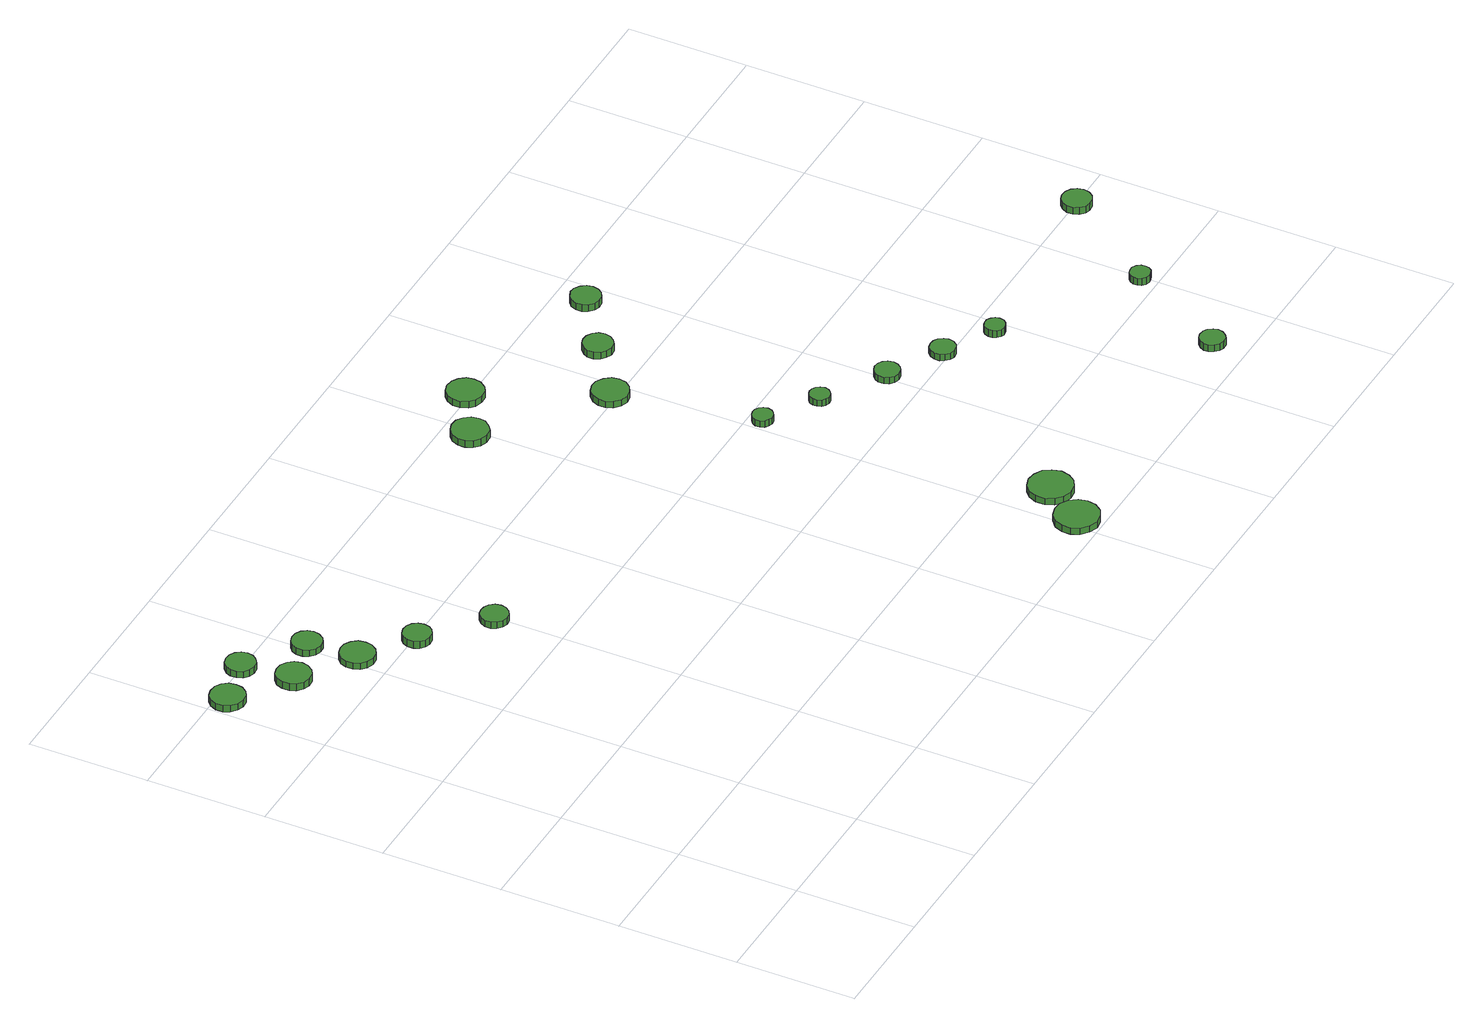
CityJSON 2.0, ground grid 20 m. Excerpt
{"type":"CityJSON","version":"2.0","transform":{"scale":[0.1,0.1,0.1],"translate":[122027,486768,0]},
"CityObjects":{
"tree1":{"type":"SolitaryVegetationObject","attributes":{"function":"something"},"geometry":[{"type":"MultiSurface","lod":"1","boundaries":[[[0,1,2,3,4,5,6,7,8,9,10,11,12,13,14]],[[15,16,17,18,19,20,21,22,23,24,25,26,27,28,29]],[[0,29,28,1]],[[1,28,27,2]],[[2,27,26,3]],[[3,26,25,4]],[[4,25,24,5]],[[5,24,23,6]],[[6,23,22,7]],[[7,22,21,8]],[[8,21,20,9]],[[9,20,19,10]],[[10,19,18,11]],[[11,18,17,12]],[[12,17,16,13]],[[13,16,15,14]],[[14,15,29,0]]]}]},
"tree2":{"type":"SolitaryVegetationObject","attributes":{"function":"something"},"geometry":[{"type":"MultiSurface","lod":"1","boundaries":[[[30,31,32,33,34,35,36,37,38,39,40,41,42,43,44]],[[45,46,47,48,49,50,51,52,53,54,55,56,57,58,59]],[[30,59,58,31]],[[31,58,57,32]],[[32,57,56,33]],[[33,56,55,34]],[[34,55,54,35]],[[35,54,53,36]],[[36,53,52,37]],[[37,52,51,38]],[[38,51,50,39]],[[39,50,49,40]],[[40,49,48,41]],[[41,48,47,42]],[[42,47,46,43]],[[43,46,45,44]],[[44,45,59,30]]]}]},
"tree3":{"type":"SolitaryVegetationObject","attributes":{"function":"something"},"geometry":[{"type":"MultiSurface","lod":"1","boundaries":[[[60,61,62,63,64,65,66,67,68,69,70,71,72,73,74]],[[75,76,77,78,79,80,81,82,83,84,85,86,87,88,89]],[[60,89,88,61]],[[61,88,87,62]],[[62,87,86,63]],[[63,86,85,64]],[[64,85,84,65]],[[65,84,83,66]],[[66,83,82,67]],[[67,82,81,68]],[[68,81,80,69]],[[69,80,79,70]],[[70,79,78,71]],[[71,78,77,72]],[[72,77,76,73]],[[73,76,75,74]],[[74,75,89,60]]]}]},
"tree4":{"type":"SolitaryVegetationObject","attributes":{"function":"something"},"geometry":[{"type":"MultiSurface","lod":"1","boundaries":[[[90,91,92,93,94,95,96,97,98,99,100,101,102,103,104]],[[105,106,107,108,109,110,111,112,113,114,115,116,117,118,119]],[[90,119,118,91]],[[91,118,117,92]],[[92,117,116,93]],[[93,116,115,94]],[[94,115,114,95]],[[95,114,113,96]],[[96,113,112,97]],[[97,112,111,98]],[[98,111,110,99]],[[99,110,109,100]],[[100,109,108,101]],[[101,108,107,102]],[[102,107,106,103]],[[103,106,105,104]],[[104,105,119,90]]]}]},
"tree5":{"type":"SolitaryVegetationObject","attributes":{"function":"something"},"geometry":[{"type":"MultiSurface","lod":"1","boundaries":[[[120,121,122,123,124,125,126,127,128,129,130,131,132,133,134]],[[135,136,137,138,139,140,141,142,143,144,145,146,147,148,149]],[[120,149,148,121]],[[121,148,147,122]],[[122,147,146,123]],[[123,146,145,124]],[[124,145,144,125]],[[125,144,143,126]],[[126,143,142,127]],[[127,142,141,128]],[[128,141,140,129]],[[129,140,139,130]],[[130,139,138,131]],[[131,138,137,132]],[[132,137,136,133]],[[133,136,135,134]],[[134,135,149,120]]]}]},
"tree6":{"type":"SolitaryVegetationObject","attributes":{"function":"something"},"geometry":[{"type":"MultiSurface","lod":"1","boundaries":[[[150,151,152,153,154,155,156,157,158,159,160,161,162,163,164]],[[165,166,167,168,169,170,171,172,173,174,175,176,177,178,179]],[[150,179,178,151]],[[151,178,177,152]],[[152,177,176,153]],[[153,176,175,154]],[[154,175,174,155]],[[155,174,173,156]],[[156,173,172,157]],[[157,172,171,158]],[[158,171,170,159]],[[159,170,169,160]],[[160,169,168,161]],[[161,168,167,162]],[[162,167,166,163]],[[163,166,165,164]],[[164,165,179,150]]]}]},
"tree7":{"type":"SolitaryVegetationObject","attributes":{"function":"something"},"geometry":[{"type":"MultiSurface","lod":"1","boundaries":[[[180,181,182,183,184,185,186,187,188,189,190,191,192,193,194]],[[195,196,197,198,199,200,201,202,203,204,205,206,207,208,209]],[[180,209,208,181]],[[181,208,207,182]],[[182,207,206,183]],[[183,206,205,184]],[[184,205,204,185]],[[185,204,203,186]],[[186,203,202,187]],[[187,202,201,188]],[[188,201,200,189]],[[189,200,199,190]],[[190,199,198,191]],[[191,198,197,192]],[[192,197,196,193]],[[193,196,195,194]],[[194,195,209,180]]]}]},
"tree8":{"type":"SolitaryVegetationObject","attributes":{"function":"something"},"geometry":[{"type":"MultiSurface","lod":"1","boundaries":[[[210,211,212,213,214,215,216,217,218,219,220,221,222,223,224]],[[225,226,227,228,229,230,231,232,233,234,235,236,237,238,239]],[[210,239,238,211]],[[211,238,237,212]],[[212,237,236,213]],[[213,236,235,214]],[[214,235,234,215]],[[215,234,233,216]],[[216,233,232,217]],[[217,232,231,218]],[[218,231,230,219]],[[219,230,229,220]],[[220,229,228,221]],[[221,228,227,222]],[[222,227,226,223]],[[223,226,225,224]],[[224,225,239,210]]]}]},
"tree9":{"type":"SolitaryVegetationObject","attributes":{"function":"something"},"geometry":[{"type":"MultiSurface","lod":"1","boundaries":[[[240,241,242,243,244,245,246,247,248,249,250,251,252,253,254]],[[255,256,257,258,259,260,261,262,263,264,265,266,267,268,269]],[[240,269,268,241]],[[241,268,267,242]],[[242,267,266,243]],[[243,266,265,244]],[[244,265,264,245]],[[245,264,263,246]],[[246,263,262,247]],[[247,262,261,248]],[[248,261,260,249]],[[249,260,259,250]],[[250,259,258,251]],[[251,258,257,252]],[[252,257,256,253]],[[253,256,255,254]],[[254,255,269,240]]]}]},
"tree10":{"type":"SolitaryVegetationObject","attributes":{"function":"something"},"geometry":[{"type":"MultiSurface","lod":"1","boundaries":[[[270,271,272,273,274,275,276,277,278,279,280,281,282,283,284]],[[285,286,287,288,289,290,291,292,293,294,295,296,297,298,299]],[[270,299,298,271]],[[271,298,297,272]],[[272,297,296,273]],[[273,296,295,274]],[[274,295,294,275]],[[275,294,293,276]],[[276,293,292,277]],[[277,292,291,278]],[[278,291,290,279]],[[279,290,289,280]],[[280,289,288,281]],[[281,288,287,282]],[[282,287,286,283]],[[283,286,285,284]],[[284,285,299,270]]]}]},
"tree11":{"type":"SolitaryVegetationObject","attributes":{"function":"something"},"geometry":[{"type":"MultiSurface","lod":"1","boundaries":[[[300,301,302,303,304,305,306,307,308,309,310,311,312,313,314]],[[315,316,317,318,319,320,321,322,323,324,325,326,327,328,329]],[[300,329,328,301]],[[301,328,327,302]],[[302,327,326,303]],[[303,326,325,304]],[[304,325,324,305]],[[305,324,323,306]],[[306,323,322,307]],[[307,322,321,308]],[[308,321,320,309]],[[309,320,319,310]],[[310,319,318,311]],[[311,318,317,312]],[[312,317,316,313]],[[313,316,315,314]],[[314,315,329,300]]]}]},
"tree12":{"type":"SolitaryVegetationObject","attributes":{"function":"something"},"geometry":[{"type":"MultiSurface","lod":"1","boundaries":[[[330,331,332,333,334,335,336,337,338,339,340,341,342,343,344]],[[345,346,347,348,349,350,351,352,353,354,355,356,357,358,359]],[[330,359,358,331]],[[331,358,357,332]],[[332,357,356,333]],[[333,356,355,334]],[[334,355,354,335]],[[335,354,353,336]],[[336,353,352,337]],[[337,352,351,338]],[[338,351,350,339]],[[339,350,349,340]],[[340,349,348,341]],[[341,348,347,342]],[[342,347,346,343]],[[343,346,345,344]],[[344,345,359,330]]]}]},
"tree13":{"type":"SolitaryVegetationObject","attributes":{"function":"something"},"geometry":[{"type":"MultiSurface","lod":"1","boundaries":[[[360,361,362,363,364,365,366,367,368,369,370,371,372,373,374]],[[375,376,377,378,379,380,381,382,383,384,385,386,387,388,389]],[[360,389,388,361]],[[361,388,387,362]],[[362,387,386,363]],[[363,386,385,364]],[[364,385,384,365]],[[365,384,383,366]],[[366,383,382,367]],[[367,382,381,368]],[[368,381,380,369]],[[369,380,379,370]],[[370,379,378,371]],[[371,378,377,372]],[[372,377,376,373]],[[373,376,375,374]],[[374,375,389,360]]]}]},
"tree14":{"type":"SolitaryVegetationObject","attributes":{"function":"something"},"geometry":[{"type":"MultiSurface","lod":"1","boundaries":[[[390,391,392,393,394,395,396,397,398,399,400,401,402,403,404]],[[405,406,407,408,409,410,411,412,413,414,415,416,417,418,419]],[[390,419,418,391]],[[391,418,417,392]],[[392,417,416,393]],[[393,416,415,394]],[[394,415,414,395]],[[395,414,413,396]],[[396,413,412,397]],[[397,412,411,398]],[[398,411,410,399]],[[399,410,409,400]],[[400,409,408,401]],[[401,408,407,402]],[[402,407,406,403]],[[403,406,405,404]],[[404,405,419,390]]]}]},
"tree15":{"type":"SolitaryVegetationObject","attributes":{"function":"something"},"geometry":[{"type":"MultiSurface","lod":"1","boundaries":[[[420,421,422,423,424,425,426,427,428,429,430,431,432,433,434]],[[435,436,437,438,439,440,441,442,443,444,445,446,447,448,449]],[[420,449,448,421]],[[421,448,447,422]],[[422,447,446,423]],[[423,446,445,424]],[[424,445,444,425]],[[425,444,443,426]],[[426,443,442,427]],[[427,442,441,428]],[[428,441,440,429]],[[429,440,439,430]],[[430,439,438,431]],[[431,438,437,432]],[[432,437,436,433]],[[433,436,435,434]],[[434,435,449,420]]]}]},
"tree16":{"type":"SolitaryVegetationObject","attributes":{"function":"something"},"geometry":[{"type":"MultiSurface","lod":"1","boundaries":[[[450,451,452,453,454,455,456,457,458,459,460,461,462,463,464]],[[465,466,467,468,469,470,471,472,473,474,475,476,477,478,479]],[[450,479,478,451]],[[451,478,477,452]],[[452,477,476,453]],[[453,476,475,454]],[[454,475,474,455]],[[455,474,473,456]],[[456,473,472,457]],[[457,472,471,458]],[[458,471,470,459]],[[459,470,469,460]],[[460,469,468,461]],[[461,468,467,462]],[[462,467,466,463]],[[463,466,465,464]],[[464,465,479,450]]]}]},
"tree17":{"type":"SolitaryVegetationObject","attributes":{"function":"something"},"geometry":[{"type":"MultiSurface","lod":"1","boundaries":[[[480,481,482,483,484,485,486,487,488,489,490,491,492,493,494]],[[495,496,497,498,499,500,501,502,503,504,505,506,507,508,509]],[[480,509,508,481]],[[481,508,507,482]],[[482,507,506,483]],[[483,506,505,484]],[[484,505,504,485]],[[485,504,503,486]],[[486,503,502,487]],[[487,502,501,488]],[[488,501,500,489]],[[489,500,499,490]],[[490,499,498,491]],[[491,498,497,492]],[[492,497,496,493]],[[493,496,495,494]],[[494,495,509,480]]]}]},
"tree18":{"type":"SolitaryVegetationObject","attributes":{"function":"something"},"geometry":[{"type":"MultiSurface","lod":"1","boundaries":[[[510,511,512,513,514,515,516,517,518,519,520,521,522,523,524]],[[525,526,527,528,529,530,531,532,533,534,535,536,537,538,539]],[[510,539,538,511]],[[511,538,537,512]],[[512,537,536,513]],[[513,536,535,514]],[[514,535,534,515]],[[515,534,533,516]],[[516,533,532,517]],[[517,532,531,518]],[[518,531,530,519]],[[519,530,529,520]],[[520,529,528,521]],[[521,528,527,522]],[[522,527,526,523]],[[523,526,525,524]],[[524,525,539,510]]]}]},
"tree19":{"type":"SolitaryVegetationObject","attributes":{"function":"something"},"geometry":[{"type":"MultiSurface","lod":"1","boundaries":[[[540,541,542,543,544,545,546,547,548,549,550,551,552,553,554]],[[555,556,557,558,559,560,561,562,563,564,565,566,567,568,569]],[[540,569,568,541]],[[541,568,567,542]],[[542,567,566,543]],[[543,566,565,544]],[[544,565,564,545]],[[545,564,563,546]],[[546,563,562,547]],[[547,562,561,548]],[[548,561,560,549]],[[549,560,559,550]],[[550,559,558,551]],[[551,558,557,552]],[[552,557,556,553]],[[553,556,555,554]],[[554,555,569,540]]]}]},
"tree20":{"type":"SolitaryVegetationObject","attributes":{"function":"something"},"geometry":[{"type":"MultiSurface","lod":"1","boundaries":[[[570,571,572,573,574,575,576,577,578,579,580,581,582,583,584]],[[585,586,587,588,589,590,591,592,593,594,595,596,597,598,599]],[[570,599,598,571]],[[571,598,597,572]],[[572,597,596,573]],[[573,596,595,574]],[[574,595,594,575]],[[575,594,593,576]],[[576,593,592,577]],[[577,592,591,578]],[[578,591,590,579]],[[579,590,589,580]],[[580,589,588,581]],[[581,588,587,582]],[[582,587,586,583]],[[583,586,585,584]],[[584,585,599,570]]]}]},
"tree21":{"type":"SolitaryVegetationObject","attributes":{"function":"something"},"geometry":[{"type":"MultiSurface","lod":"1","boundaries":[[[600,601,602,603,604,605,606,607,608,609,610,611,612,613,614]],[[615,616,617,618,619,620,621,622,623,624,625,626,627,628,629]],[[600,629,628,601]],[[601,628,627,602]],[[602,627,626,603]],[[603,626,625,604]],[[604,625,624,605]],[[605,624,623,606]],[[606,623,622,607]],[[607,622,621,608]],[[608,621,620,609]],[[609,620,619,610]],[[610,619,618,611]],[[611,618,617,612]],[[612,617,616,613]],[[613,616,615,614]],[[614,615,629,600]]]}]},
"tree22":{"type":"SolitaryVegetationObject","attributes":{"function":"something"},"geometry":[{"type":"MultiSurface","lod":"1","boundaries":[[[630,631,632,633,634,635,636,637,638,639,640,641,642,643,644]],[[645,646,647,648,649,650,651,652,653,654,655,656,657,658,659]],[[630,659,658,631]],[[631,658,657,632]],[[632,657,656,633]],[[633,656,655,634]],[[634,655,654,635]],[[635,654,653,636]],[[636,653,652,637]],[[637,652,651,638]],[[638,651,650,639]],[[639,650,649,640]],[[640,649,648,641]],[[641,648,647,642]],[[642,647,646,643]],[[643,646,645,644]],[[644,645,659,630]]]}]}
},
"vertices":[
[60,981,22],[58,993,22],[51,1002,22],[41,1008,22],[29,1009,22],[18,1006,22],[9,998,22],[4,987,22],[4,975,22],[9,965,22],[18,957,22],[29,953,22],[41,954,22],[51,960,22],[58,970,22],[58,970,10],[51,960,10],[41,954,10],[29,953,10],[18,957,10],[9,965,10],[4,975,10],[4,987,10],[9,998,10],[18,1006,10],[29,1009,10],[41,1008,10],[51,1002,10],[58,993,10],[60,981,10],
[153,916,23],[150,928,23],[143,937,23],[133,943,23],[121,944,23],[110,941,23],[101,933,23],[97,922,23],[97,910,23],[101,900,23],[110,892,23],[121,888,23],[133,889,23],[143,895,23],[150,905,23],[150,905,10],[143,895,10],[133,889,10],[121,888,10],[110,892,10],[101,900,10],[97,910,10],[97,922,10],[101,933,10],[110,941,10],[121,944,10],[133,943,10],[143,937,10],[150,928,10],[153,916,10],
[138,1001,22],[136,1011,22],[130,1019,22],[121,1024,22],[111,1025,22],[101,1022,22],[93,1015,22],[89,1006,22],[89,996,22],[93,986,22],[101,980,22],[111,976,22],[121,977,22],[130,983,22],[136,991,22],[136,991,10],[130,983,10],[121,977,10],[111,976,10],[101,980,10],[93,986,10],[89,996,10],[89,1006,10],[93,1015,10],[101,1022,10],[111,1025,10],[121,1024,10],[130,1019,10],[136,1011,10],[138,1001,10],
[243,854,22],[241,866,22],[234,875,22],[224,881,22],[212,882,22],[201,879,22],[192,871,22],[188,860,22],[188,848,22],[192,838,22],[201,830,22],[212,826,22],[224,827,22],[234,833,22],[241,843,22],[241,843,10],[234,833,10],[224,827,10],[212,826,10],[201,830,10],[192,838,10],[188,848,10],[188,860,10],[192,871,10],[201,879,10],[212,882,10],[224,881,10],[234,875,10],[241,866,10],[243,854,10],
[231,936,22],[229,946,22],[223,954,22],[214,959,22],[204,960,22],[194,957,22],[186,950,22],[182,941,22],[182,931,22],[186,921,22],[194,914,22],[204,911,22],[214,912,22],[223,917,22],[229,926,22],[229,926,10],[223,917,10],[214,912,10],[204,911,10],[194,914,10],[186,921,10],[182,931,10],[182,941,10],[186,950,10],[194,957,10],[204,960,10],[214,959,10],[223,954,10],[229,946,10],[231,936,10],
[323,796,22],[321,805,22],[316,813,22],[307,818,22],[297,819,22],[288,816,22],[281,810,22],[277,801,22],[277,791,22],[281,782,22],[288,776,22],[297,773,22],[307,774,22],[316,779,22],[321,786,22],[321,786,9],[316,779,9],[307,774,9],[297,773,9],[288,776,9],[281,782,9],[277,791,9],[277,801,9],[281,810,9],[288,816,9],[297,819,9],[307,818,9],[316,813,9],[321,805,9],[323,796,9],
[417,713,23],[415,722,23],[409,730,23],[401,734,23],[392,735,23],[383,733,23],[376,726,23],[372,718,23],[372,708,23],[376,700,23],[383,693,23],[392,690,23],[401,691,23],[409,696,23],[415,704,23],[415,704,11],[409,696,11],[401,691,11],[392,690,11],[383,693,11],[376,700,11],[372,708,11],[372,718,11],[376,726,11],[383,733,11],[392,735,11],[401,734,11],[409,730,11],[415,722,11],[417,713,11],
[1053,41,21],[1050,56,21],[1041,68,21],[1028,76,21],[1013,77,21],[999,73,21],[987,63,21],[981,49,21],[981,34,21],[987,20,21],[999,10,21],[1013,5,21],[1028,7,21],[1041,14,21],[1050,26,21],[1050,26,9],[1041,14,9],[1028,7,9],[1013,5,9],[999,10,9],[987,20,9],[981,34,9],[981,49,9],[987,63,9],[999,73,9],[1013,77,9],[1028,76,9],[1041,68,9],[1050,56,9],[1053,41,9],
[817,954,23],[815,966,23],[807,976,23],[797,983,23],[784,984,23],[772,980,23],[763,972,23],[758,960,23],[758,948,23],[763,936,23],[772,928,23],[784,924,23],[797,925,23],[807,932,23],[815,942,23],[815,942,10],[807,932,10],[797,925,10],[784,924,10],[772,928,10],[763,936,10],[758,948,10],[758,960,10],[763,972,10],[772,980,10],[784,984,10],[797,983,10],[807,976,10],[815,966,10],[817,954,10],
[1099,109,23],[1095,124,23],[1087,136,23],[1073,143,23],[1058,145,23],[1044,140,23],[1033,130,23],[1027,116,23],[1027,101,23],[1033,87,23],[1044,77,23],[1058,73,23],[1073,74,23],[1087,82,23],[1095,94,23],[1095,94,11],[1087,82,11],[1073,74,11],[1058,73,11],[1044,77,11],[1033,87,11],[1027,101,11],[1027,116,11],[1033,130,11],[1044,140,11],[1058,145,11],[1073,143,11],[1087,136,11],[1095,124,11],[1099,109,11],
[903,1006,21],[901,1018,21],[893,1028,21],[883,1034,21],[870,1036,21],[858,1032,21],[849,1023,21],[844,1012,21],[844,1000,21],[849,988,21],[858,980,21],[870,976,21],[883,977,21],[893,983,21],[901,994,21],[901,994,9],[893,983,9],[883,977,9],[870,976,9],[858,980,9],[849,988,9],[844,1000,9],[844,1012,9],[849,1023,9],[858,1032,9],[870,1036,9],[883,1034,9],[893,1028,9],[901,1018,9],[903,1006,9],
[1032,573,28],[1030,580,28],[1026,586,28],[1020,589,28],[1013,590,28],[1007,588,28],[1001,583,28],[998,577,28],[998,570,28],[1001,563,28],[1007,559,28],[1013,556,28],[1020,557,28],[1026,561,28],[1030,566,28],[1030,566,16],[1026,561,16],[1020,557,16],[1013,556,16],[1007,559,16],[1001,563,16],[998,570,16],[998,577,16],[1001,583,16],[1007,588,16],[1013,590,16],[1020,589,16],[1026,586,16],[1030,580,16],[1032,573,16],
[998,808,25],[996,820,25],[988,830,25],[977,837,25],[965,838,25],[953,834,25],[944,826,25],[939,814,25],[939,802,25],[944,791,25],[953,782,25],[965,778,25],[977,780,25],[988,786,25],[996,796,25],[996,796,13],[988,786,13],[977,780,13],[965,778,13],[953,782,13],[944,791,13],[939,802,13],[939,814,13],[944,826,13],[953,834,13],[965,838,13],[977,837,13],[988,830,13],[996,820,13],[998,808,13],
[1118,520,27],[1116,527,27],[1112,533,27],[1106,536,27],[1099,537,27],[1093,535,27],[1087,530,27],[1085,524,27],[1085,517,27],[1087,510,27],[1093,506,27],[1099,503,27],[1106,504,27],[1112,508,27],[1116,513,27],[1116,513,15],[1112,508,15],[1106,504,15],[1099,503,15],[1093,506,15],[1087,510,15],[1085,517,15],[1085,524,15],[1087,530,15],[1093,535,15],[1099,537,15],[1106,536,15],[1112,533,15],[1116,527,15],[1118,520,15],
[1090,879,24],[1088,889,24],[1082,897,24],[1073,902,24],[1063,903,24],[1053,900,24],[1046,893,24],[1041,884,24],[1041,874,24],[1046,864,24],[1053,858,24],[1063,854,24],[1073,855,24],[1082,861,24],[1088,869,24],[1088,869,11],[1082,861,11],[1073,855,11],[1063,854,11],[1053,858,11],[1046,864,11],[1041,874,11],[1041,884,11],[1046,893,11],[1053,900,11],[1063,903,11],[1073,902,11],[1082,897,11],[1088,889,11],[1090,879,11],
[1223,457,26],[1221,466,26],[1216,473,26],[1209,477,26],[1200,478,26],[1192,475,26],[1185,469,26],[1182,462,26],[1182,453,26],[1185,445,26],[1192,439,26],[1200,437,26],[1209,438,26],[1216,442,26],[1221,449,26],[1221,449,14],[1216,442,14],[1209,438,14],[1200,437,14],[1192,439,14],[1185,445,14],[1182,453,14],[1182,462,14],[1185,469,14],[1192,475,14],[1200,478,14],[1209,477,14],[1216,473,14],[1221,466,14],[1223,457,14],
[1313,409,25],[1311,417,25],[1306,424,25],[1299,428,25],[1290,429,25],[1282,427,25],[1276,421,25],[1272,413,25],[1272,404,25],[1276,397,25],[1282,391,25],[1290,388,25],[1299,389,25],[1306,393,25],[1311,400,25],[1311,400,13],[1306,393,13],[1299,389,13],[1290,388,13],[1282,391,13],[1276,397,13],[1272,404,13],[1272,413,13],[1276,421,13],[1282,427,13],[1290,429,13],[1299,428,13],[1306,424,13],[1311,417,13],[1313,409,13],
[1188,949,23],[1186,959,23],[1180,967,23],[1171,973,23],[1161,974,23],[1152,970,23],[1144,964,23],[1140,954,23],[1140,944,23],[1144,935,23],[1152,928,23],[1161,925,23],[1171,926,23],[1180,931,23],[1186,939,23],[1186,939,10],[1180,931,10],[1171,926,10],[1161,925,10],[1152,928,10],[1144,935,10],[1140,944,10],[1140,954,10],[1144,964,10],[1152,970,10],[1161,974,10],[1171,973,10],[1180,967,10],[1186,959,10],[1188,949,10],
[1394,364,25],[1393,371,25],[1388,376,25],[1382,380,25],[1375,380,25],[1369,378,25],[1364,374,25],[1361,367,25],[1361,360,25],[1364,354,25],[1369,349,25],[1375,347,25],[1382,348,25],[1388,351,25],[1393,357,25],[1393,357,12],[1388,351,12],[1382,348,12],[1375,347,12],[1369,349,12],[1364,354,12],[1361,360,12],[1361,367,12],[1364,374,12],[1369,378,12],[1375,380,12],[1382,380,12],[1388,376,12],[1393,371,12],[1394,364,12],
[1520,57,24],[1518,65,24],[1513,72,24],[1506,76,24],[1497,77,24],[1489,75,24],[1483,69,24],[1479,61,24],[1479,53,24],[1483,45,24],[1489,39,24],[1497,36,24],[1506,37,24],[1513,42,24],[1518,49,24],[1518,49,11],[1513,42,11],[1506,37,11],[1497,36,11],[1489,39,11],[1483,45,11],[1479,53,11],[1479,61,11],[1483,69,11],[1489,75,11],[1497,77,11],[1506,76,11],[1513,72,11],[1518,65,11],[1520,57,11],
[1611,228,24],[1610,234,24],[1606,240,24],[1599,244,24],[1593,244,24],[1586,242,24],[1581,238,24],[1578,231,24],[1578,224,24],[1581,218,24],[1586,213,24],[1593,211,24],[1599,212,24],[1606,215,24],[1610,221,24],[1610,221,11],[1606,215,11],[1599,212,11],[1593,211,11],[1586,213,11],[1581,218,11],[1578,224,11],[1578,231,11],[1581,238,11],[1586,242,11],[1593,244,11],[1599,244,11],[1606,240,11],[1610,234,11],[1611,228,11],
[1740,397,23],[1738,407,23],[1732,415,23],[1723,420,23],[1713,421,23],[1704,418,23],[1697,411,23],[1693,402,23],[1693,392,23],[1697,383,23],[1704,376,23],[1713,373,23],[1723,374,23],[1732,379,23],[1738,387,23],[1738,387,10],[1732,379,10],[1723,374,10],[1713,373,10],[1704,376,10],[1697,383,10],[1693,392,10],[1693,402,10],[1697,411,10],[1704,418,10],[1713,421,10],[1723,420,10],[1732,415,10],[1738,407,10],[1740,397,10]
]}
